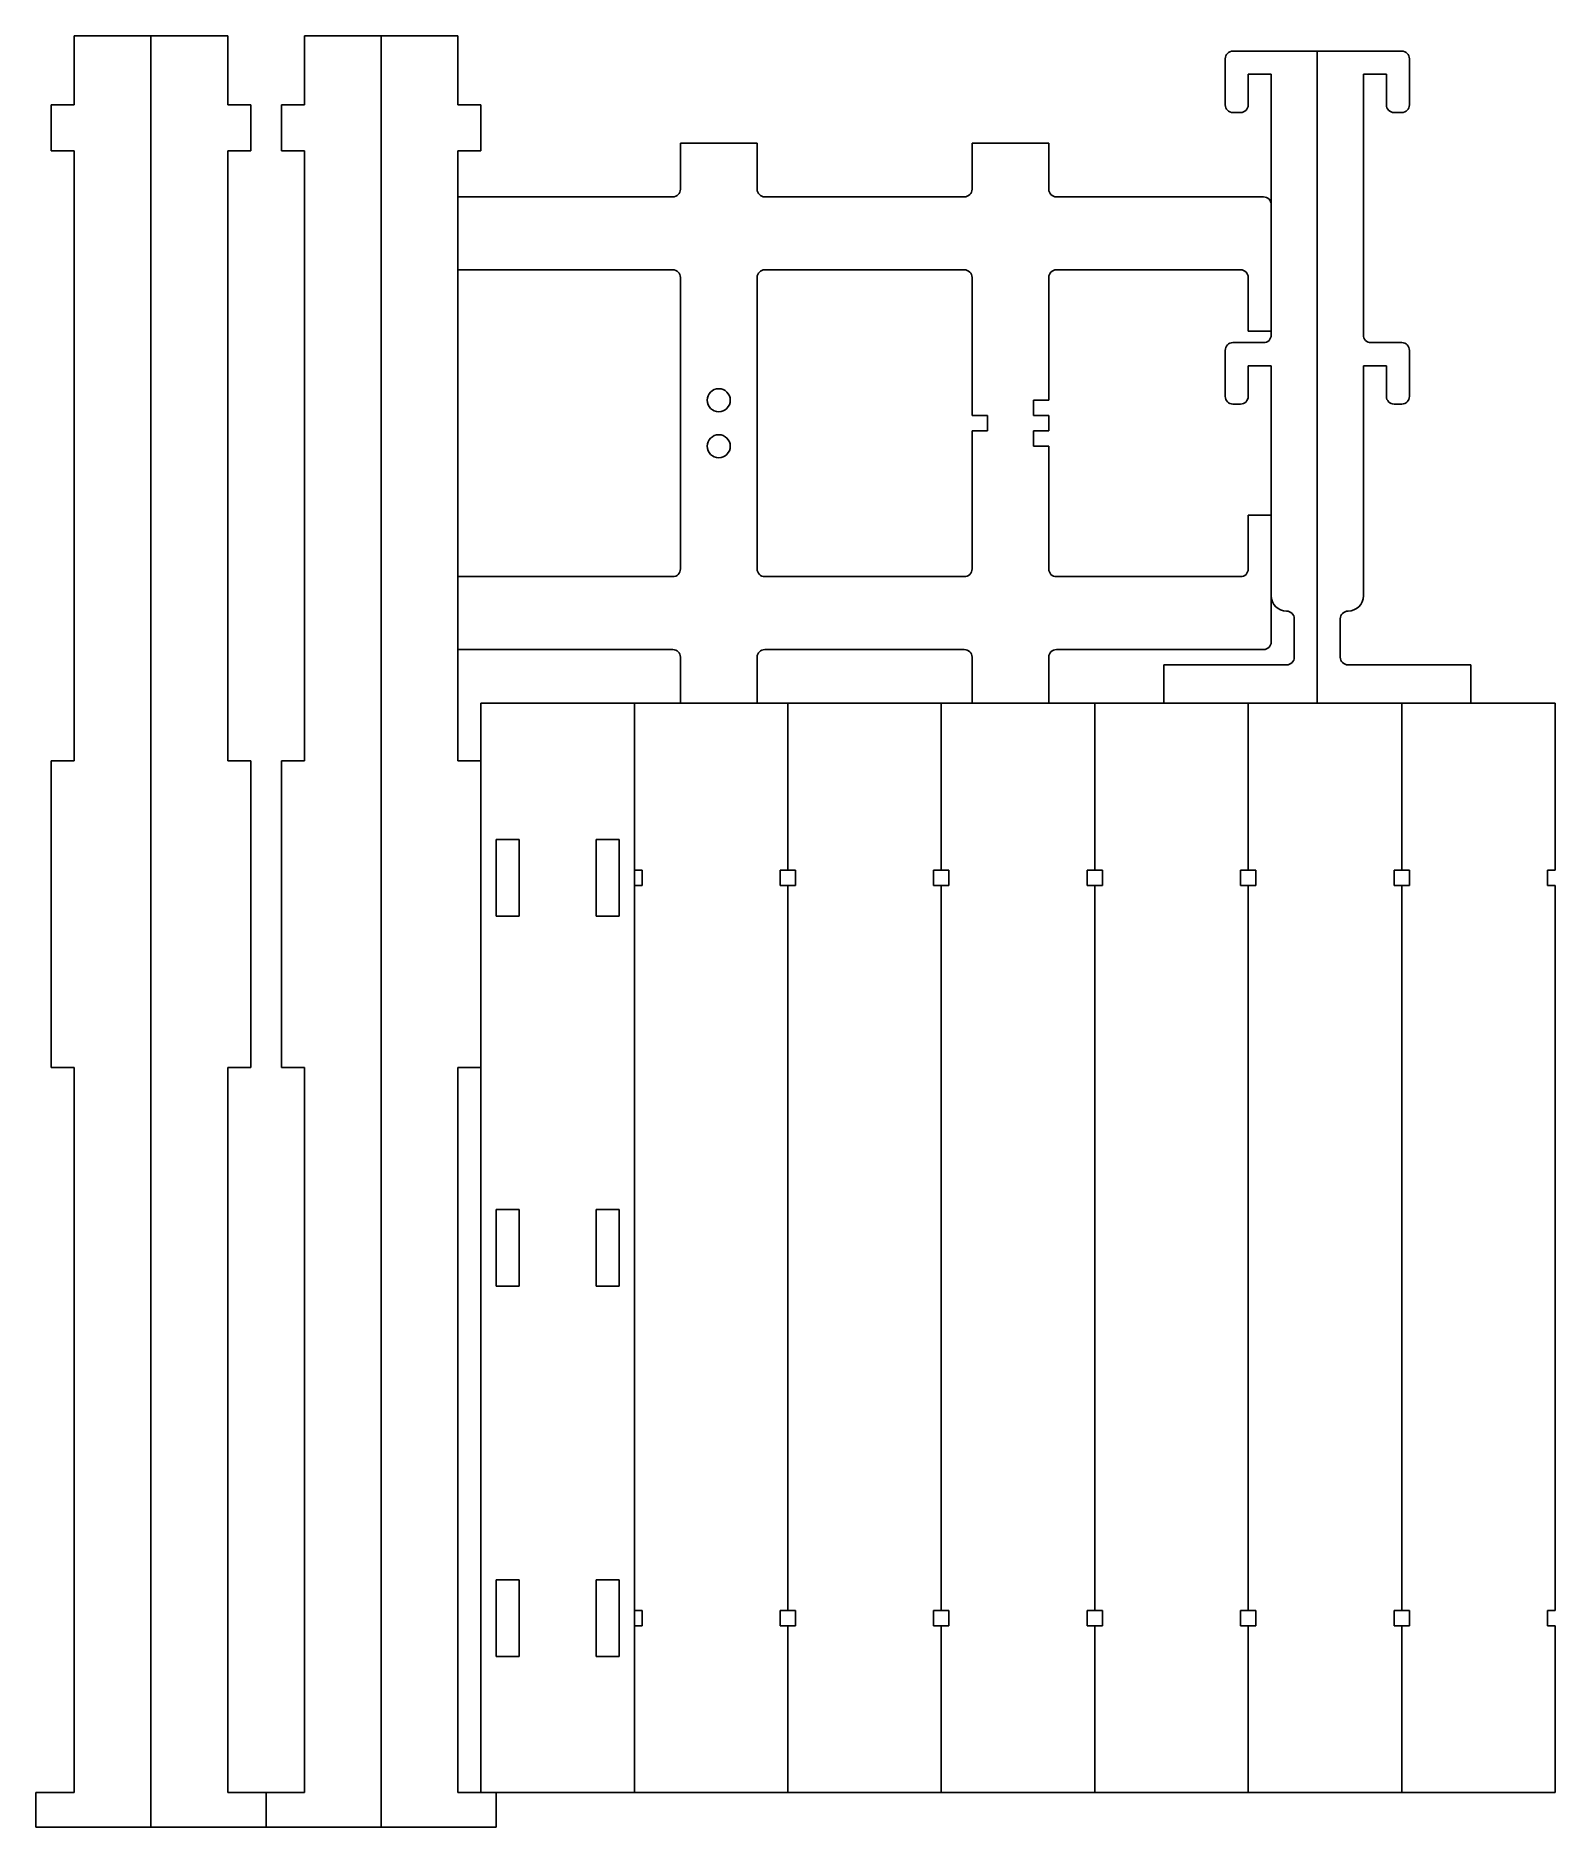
# Model space of a CAD drawing. Header units: inches. Extents: x 75 to 273, y 23 to 256.
import ezdxf

# ---------------------------------------------------------------- set-up
doc = ezdxf.new("R2010")
doc.units = ezdxf.units.IN
doc.header["$MEASUREMENT"] = 0

msp = doc.modelspace()

# ---------------------------------------------------------------- linework, layer by layer
for p, q in [((80.21, 251.55), (80.21, 256.05)), ((80.21, 256.05), (100.21, 256.05)), ((90.21, 22.55), (90.21, 256.05)), ((100.21, 251.55), (100.21, 256.05)), ((110.21, 251.55), (110.21, 256.05)), ((110.21, 256.05), (130.21, 256.05)), ((120.21, 22.55), (120.21, 256.05)), ((130.21, 251.55), (130.21, 256.05)), ((230.21, 253.05), (230.21, 247.05)), ((231.21, 254.05), (235.21, 254.05)), ((242.21, 254.05), (235.21, 254.05)), ((242.21, 180.05), (242.21, 254.05)), ((242.21, 254.05), (249.21, 254.05)), ((253.21, 254.05), (249.21, 254.05)), ((254.21, 253.05), (254.21, 247.05)), ((233.21, 247.05), (233.21, 251.05)), ((233.21, 251.05), (236.21, 251.05)), ((236.21, 217.05), (236.21, 251.05)), ((251.21, 251.05), (248.21, 251.05)), ((248.21, 251.05), (248.21, 217.05)), ((251.21, 247.05), (251.21, 251.05)), ((80.21, 247.05), (77.21, 247.05)), ((77.21, 247.05), (77.21, 241.05)), ((100.21, 247.05), (103.21, 247.05)), ((103.21, 247.05), (103.21, 241.05)), ((110.21, 247.05), (107.21, 247.05)), ((107.21, 247.05), (107.21, 241.05)), ((130.21, 247.05), (133.21, 247.05)), ((133.21, 247.05), (133.21, 241.05)), ((232.21, 246.05), (231.21, 246.05)), ((252.21, 246.05), (253.21, 246.05)), ((77.21, 241.05), (80.21, 241.05)), ((103.21, 241.05), (100.21, 241.05)), ((107.21, 241.05), (110.21, 241.05)), ((133.21, 241.05), (130.21, 241.05)), ((230.21, 235.05), (235.21, 235.05)), ((232.21, 225.55), (208.21, 225.55)), ((233.21, 217.55), (233.21, 224.55)), ((236.21, 217.55), (233.21, 217.55)), ((230.21, 215.05), (230.21, 209.05)), ((231.21, 216.05), (235.21, 216.05)), ((253.21, 216.05), (249.21, 216.05)), ((254.21, 215.05), (254.21, 209.05)), ((233.21, 209.05), (233.21, 213.05)), ((233.21, 213.05), (236.21, 213.05)), ((236.21, 177.05), (236.21, 213.05)), ((248.21, 183.05), (248.21, 213.05)), ((251.21, 213.05), (248.21, 213.05)), ((251.21, 209.05), (251.21, 213.05)), ((205.21, 208.55), (207.21, 208.55)), ((205.21, 206.55), (205.21, 208.55)), ((232.21, 208.05), (231.21, 208.05)), ((252.21, 208.05), (253.21, 208.05)), ((199.21, 206.55), (197.21, 206.55)), ((199.21, 204.55), (199.21, 206.55)), ((205.21, 206.55), (207.21, 206.55)), ((207.21, 204.55), (207.21, 206.55)), ((197.21, 204.55), (199.21, 204.55)), ((205.21, 204.55), (207.21, 204.55)), ((205.21, 202.55), (205.21, 204.55)), ((205.21, 202.55), (207.21, 202.55)), ((236.21, 193.55), (233.21, 193.55)), ((233.21, 193.55), (233.21, 186.55)), ((208.21, 185.55), (232.21, 185.55)), ((238.21, 181.05), (238.21, 181.05)), ((239.21, 180.05), (239.21, 175.05)), ((242.21, 180.05), (242.21, 174.05)), ((245.21, 175.05), (245.21, 180.05)), ((246.21, 181.05), (246.21, 181.05)), ((230.21, 176.05), (235.21, 176.05)), ((222.21, 169.05), (222.21, 174.05)), ((222.21, 174.05), (238.21, 174.05)), ((242.21, 174.05), (242.21, 169.05)), ((262.21, 174.05), (246.21, 174.05)), ((262.21, 169.05), (262.21, 174.05)), ((133.21, 169.05), (133.21, 27.05)), ((153.21, 169.05), (153.21, 147.3)), ((153.21, 169.05), (213.21, 169.05)), ((173.21, 169.05), (173.21, 147.3)), ((193.21, 169.05), (193.21, 147.3)), ((213.21, 169.05), (213.21, 147.3)), ((233.21, 169.05), (233.21, 147.3)), ((253.21, 169.05), (253.21, 147.3)), ((273.21, 169.05), (273.21, 147.3)), ((80.21, 161.55), (77.21, 161.55)), ((77.21, 161.55), (77.21, 121.55)), ((80.21, 161.55), (78.21, 161.55)), ((100.21, 161.55), (102.21, 161.55)), ((100.21, 161.55), (103.21, 161.55)), ((103.21, 161.55), (103.21, 121.55)), ((110.21, 161.55), (107.21, 161.55)), ((107.21, 161.55), (107.21, 121.55)), ((110.21, 161.55), (108.21, 161.55)), ((130.21, 161.55), (132.21, 161.55)), ((130.21, 161.55), (133.21, 161.55)), ((135.21, 151.3), (138.21, 151.3)), ((135.21, 151.3), (135.21, 141.3)), ((138.21, 151.3), (138.21, 141.3)), ((151.21, 151.3), (148.21, 151.3)), ((148.21, 151.3), (148.21, 141.3)), ((151.21, 151.3), (151.21, 141.3)), ((153.21, 147.3), (154.21, 147.3)), ((153.21, 147.3), (153.21, 145.3)), ((154.21, 147.3), (154.21, 145.3)), ((173.21, 147.3), (172.21, 147.3)), ((172.21, 147.3), (172.21, 145.3)), ((173.21, 147.3), (174.21, 147.3)), ((174.21, 147.3), (174.21, 145.3)), ((193.21, 147.3), (192.21, 147.3)), ((192.21, 147.3), (192.21, 145.3)), ((193.21, 147.3), (194.21, 147.3)), ((194.21, 147.3), (194.21, 145.3)), ((213.21, 147.3), (212.21, 147.3)), ((212.21, 147.3), (212.21, 145.3)), ((213.21, 147.3), (214.21, 147.3)), ((214.21, 147.3), (214.21, 145.3)), ((233.21, 147.3), (232.21, 147.3)), ((232.21, 147.3), (232.21, 145.3)), ((233.21, 147.3), (234.21, 147.3)), ((234.21, 147.3), (234.21, 145.3)), ((253.21, 147.3), (252.21, 147.3)), ((252.21, 147.3), (252.21, 145.3)), ((253.21, 147.3), (254.21, 147.3)), ((254.21, 147.3), (254.21, 145.3)), ((273.21, 147.3), (272.21, 147.3)), ((272.21, 147.3), (272.21, 145.3)), ((154.21, 145.3), (153.21, 145.3)), ((153.21, 145.3), (153.21, 50.8)), ((172.21, 145.3), (173.21, 145.3)), ((173.21, 145.3), (173.21, 50.8)), ((174.21, 145.3), (173.21, 145.3)), ((192.21, 145.3), (193.21, 145.3)), ((193.21, 145.3), (193.21, 50.8)), ((194.21, 145.3), (193.21, 145.3)), ((212.21, 145.3), (213.21, 145.3)), ((213.21, 145.3), (213.21, 50.8)), ((214.21, 145.3), (213.21, 145.3)), ((232.21, 145.3), (233.21, 145.3)), ((233.21, 145.3), (233.21, 50.8)), ((234.21, 145.3), (233.21, 145.3)), ((252.21, 145.3), (253.21, 145.3)), ((253.21, 145.3), (253.21, 50.8)), ((254.21, 145.3), (253.21, 145.3)), ((272.21, 145.3), (273.21, 145.3)), ((273.21, 145.3), (273.21, 50.8)), ((138.21, 141.3), (135.21, 141.3)), ((148.21, 141.3), (151.21, 141.3)), ((77.21, 121.55), (80.21, 121.55)), ((103.21, 121.55), (100.21, 121.55)), ((107.21, 121.55), (110.21, 121.55)), ((133.21, 121.55), (130.21, 121.55)), ((135.21, 103.05), (135.21, 93.05)), ((135.21, 103.05), (138.21, 103.05)), ((138.21, 103.05), (138.21, 93.05)), ((151.21, 103.05), (148.21, 103.05)), ((148.21, 103.05), (148.21, 93.05)), ((151.21, 103.05), (151.21, 93.05)), ((138.21, 93.05), (135.21, 93.05)), ((148.21, 93.05), (151.21, 93.05)), ((138.21, 54.8), (135.21, 54.8)), ((135.21, 44.8), (135.21, 54.8)), ((138.21, 44.8), (138.21, 54.8)), ((148.21, 44.8), (148.21, 54.8)), ((148.21, 54.8), (151.21, 54.8)), ((151.21, 44.8), (151.21, 54.8)), ((154.21, 50.8), (153.21, 50.8)), ((153.21, 50.8), (153.21, 48.8)), ((154.21, 48.8), (154.21, 50.8)), ((172.21, 48.8), (172.21, 50.8)), ((172.21, 50.8), (173.21, 50.8)), ((174.21, 50.8), (173.21, 50.8)), ((174.21, 48.8), (174.21, 50.8)), ((192.21, 48.8), (192.21, 50.8)), ((192.21, 50.8), (193.21, 50.8)), ((194.21, 50.8), (193.21, 50.8)), ((194.21, 48.8), (194.21, 50.8)), ((212.21, 48.8), (212.21, 50.8)), ((212.21, 50.8), (213.21, 50.8)), ((214.21, 50.8), (213.21, 50.8)), ((214.21, 48.8), (214.21, 50.8)), ((232.21, 48.8), (232.21, 50.8)), ((232.21, 50.8), (233.21, 50.8)), ((234.21, 50.8), (233.21, 50.8)), ((234.21, 48.8), (234.21, 50.8)), ((252.21, 48.8), (252.21, 50.8)), ((252.21, 50.8), (253.21, 50.8)), ((254.21, 50.8), (253.21, 50.8)), ((254.21, 48.8), (254.21, 50.8)), ((272.21, 48.8), (272.21, 50.8)), ((272.21, 50.8), (273.21, 50.8)), ((153.21, 48.8), (154.21, 48.8)), ((153.21, 48.8), (153.21, 27.05)), ((173.21, 48.8), (172.21, 48.8)), ((173.21, 48.8), (173.21, 27.05)), ((173.21, 48.8), (174.21, 48.8)), ((193.21, 48.8), (192.21, 48.8)), ((193.21, 48.8), (193.21, 27.05)), ((193.21, 48.8), (194.21, 48.8)), ((213.21, 48.8), (212.21, 48.8)), ((213.21, 48.8), (213.21, 27.05)), ((213.21, 48.8), (214.21, 48.8)), ((233.21, 48.8), (232.21, 48.8)), ((233.21, 48.8), (233.21, 27.05)), ((233.21, 48.8), (234.21, 48.8)), ((253.21, 48.8), (252.21, 48.8)), ((253.21, 48.8), (253.21, 27.05)), ((253.21, 48.8), (254.21, 48.8)), ((273.21, 48.8), (272.21, 48.8)), ((273.21, 48.8), (273.21, 27.05)), ((135.21, 44.8), (138.21, 44.8)), ((151.21, 44.8), (148.21, 44.8)), ((80.21, 27.05), (80.21, 31.55)), ((100.21, 27.05), (100.21, 31.55)), ((110.21, 27.05), (110.21, 31.55)), ((130.21, 27.05), (130.21, 31.55)), ((79.71, 27.05), (75.21, 27.05)), ((75.21, 22.55), (75.21, 27.05)), ((75.21, 27.05), (80.21, 27.05)), ((105.21, 27.05), (100.21, 27.05)), ((100.71, 27.05), (105.21, 27.05)), ((105.21, 22.55), (105.21, 27.05)), ((109.71, 27.05), (105.21, 27.05)), ((105.21, 27.05), (110.21, 27.05)), ((130.21, 27.05), (133.21, 27.05)), ((135.21, 22.55), (135.21, 27.05)), ((90.21, 22.55), (75.21, 22.55)), ((90.21, 22.55), (105.21, 22.55)), ((120.21, 22.55), (105.21, 22.55)), ((120.21, 22.55), (135.21, 22.55))]:
    msp.add_line(p, q)
at = {"color": 7, "linetype": 'Continuous', "lineweight": 25}
for p, q in [((80.21, 251.55), (80.21, 247.05)), ((100.21, 251.55), (100.21, 247.05)), ((110.21, 251.55), (110.21, 247.05)), ((130.21, 251.55), (130.21, 247.05)), ((80.21, 241.05), (80.21, 161.55)), ((100.21, 241.05), (100.21, 161.55)), ((110.21, 241.05), (110.21, 161.55)), ((130.21, 241.05), (130.21, 161.55)), ((159.21, 242.05), (159.21, 236.05)), ((169.21, 242.05), (159.21, 242.05)), ((169.21, 236.05), (169.21, 242.05)), ((197.21, 242.05), (197.21, 236.05)), ((207.21, 242.05), (197.21, 242.05)), ((207.21, 236.05), (207.21, 242.05)), ((130.21, 235.05), (158.21, 235.05)), ((170.21, 235.05), (196.21, 235.05)), ((208.21, 235.05), (230.21, 235.05)), ((130.21, 225.55), (158.21, 225.55)), ((159.21, 224.55), (159.21, 186.55)), ((169.21, 186.55), (169.21, 224.55)), ((170.21, 225.55), (196.21, 225.55)), ((197.21, 224.55), (197.21, 206.55)), ((207.21, 208.55), (207.21, 224.55)), ((197.21, 204.55), (197.21, 186.55)), ((207.21, 186.55), (207.21, 202.55)), ((130.21, 185.55), (158.21, 185.55)), ((170.21, 185.55), (196.21, 185.55)), ((130.21, 176.05), (158.21, 176.05)), ((170.21, 176.05), (196.21, 176.05)), ((208.21, 176.05), (230.21, 176.05)), ((159.21, 175.05), (159.21, 169.05)), ((169.21, 169.05), (169.21, 175.05)), ((197.21, 175.05), (197.21, 169.05)), ((207.21, 169.05), (207.21, 175.05)), ((133.21, 169.05), (153.21, 169.05)), ((213.21, 169.05), (233.21, 169.05)), ((233.21, 169.05), (253.21, 169.05)), ((253.21, 169.05), (273.21, 169.05)), ((80.21, 121.55), (80.21, 31.55)), ((100.21, 121.55), (100.21, 31.55)), ((110.21, 121.55), (110.21, 31.55)), ((130.21, 121.55), (130.21, 31.55)), ((133.21, 27.05), (153.21, 27.05)), ((153.21, 27.05), (173.21, 27.05)), ((173.21, 27.05), (193.21, 27.05)), ((193.21, 27.05), (213.21, 27.05)), ((213.21, 27.05), (233.21, 27.05)), ((233.21, 27.05), (253.21, 27.05)), ((253.21, 27.05), (273.21, 27.05))]:
    msp.add_line(p, q, dxfattribs=at)
for centre in [(164.21, 208.55), (164.21, 202.55)]:
    msp.add_circle(centre, 1.5)
for centre, radius, start, end in [((231.21, 253.05), 1, 90, 180), ((253.21, 253.05), 1, 0, 90), ((231.21, 247.05), 1, 180, 270), ((232.21, 247.05), 1, 270, 0), ((252.21, 247.05), 1, 180, 270), ((253.21, 247.05), 1, 270, 0), ((235.21, 234.05), 1, 0, 90), ((208.21, 224.55), 1, 90, 180), ((232.21, 224.55), 1, 0, 90), ((231.21, 215.05), 1, 90, 180), ((235.21, 217.05), 1, 270, 0), ((249.21, 217.05), 1, 180, 270), ((253.21, 215.05), 1, 0, 90), ((231.21, 209.05), 1, 180, 270), ((232.21, 209.05), 1, 270, 0), ((252.21, 209.05), 1, 180, 270), ((253.21, 209.05), 1, 270, 0), ((208.21, 186.55), 1, 180, 270), ((232.21, 186.55), 1, 270, 0), ((238.21, 183.05), 2, 180, 270), ((246.21, 183.05), 2, 270, 0), ((238.21, 180.05), 1, 0, 90), ((246.21, 180.05), 1, 90, 180), ((235.21, 177.05), 1, 270, 0), ((238.21, 175.05), 1, 270, 0), ((246.21, 175.05), 1, 180, 270)]:
    msp.add_arc(centre, radius, start, end)
for centre, start, end in [((158.21, 236.05), 270, 0), ((170.21, 236.05), 180, 270), ((196.21, 236.05), 270, 0), ((208.21, 236.05), 180, 270), ((158.21, 224.55), 0, 90), ((170.21, 224.55), 90, 180), ((196.21, 224.55), 0, 90), ((158.21, 186.55), 270, 0), ((170.21, 186.55), 180, 270), ((196.21, 186.55), 270, 0), ((158.21, 175.05), 0, 90), ((170.21, 175.05), 90, 180), ((196.21, 175.05), 0, 90), ((208.21, 175.05), 90, 180)]:
    msp.add_arc(centre, 1, start, end, dxfattribs=at)

doc.saveas('drawing.dxf')
